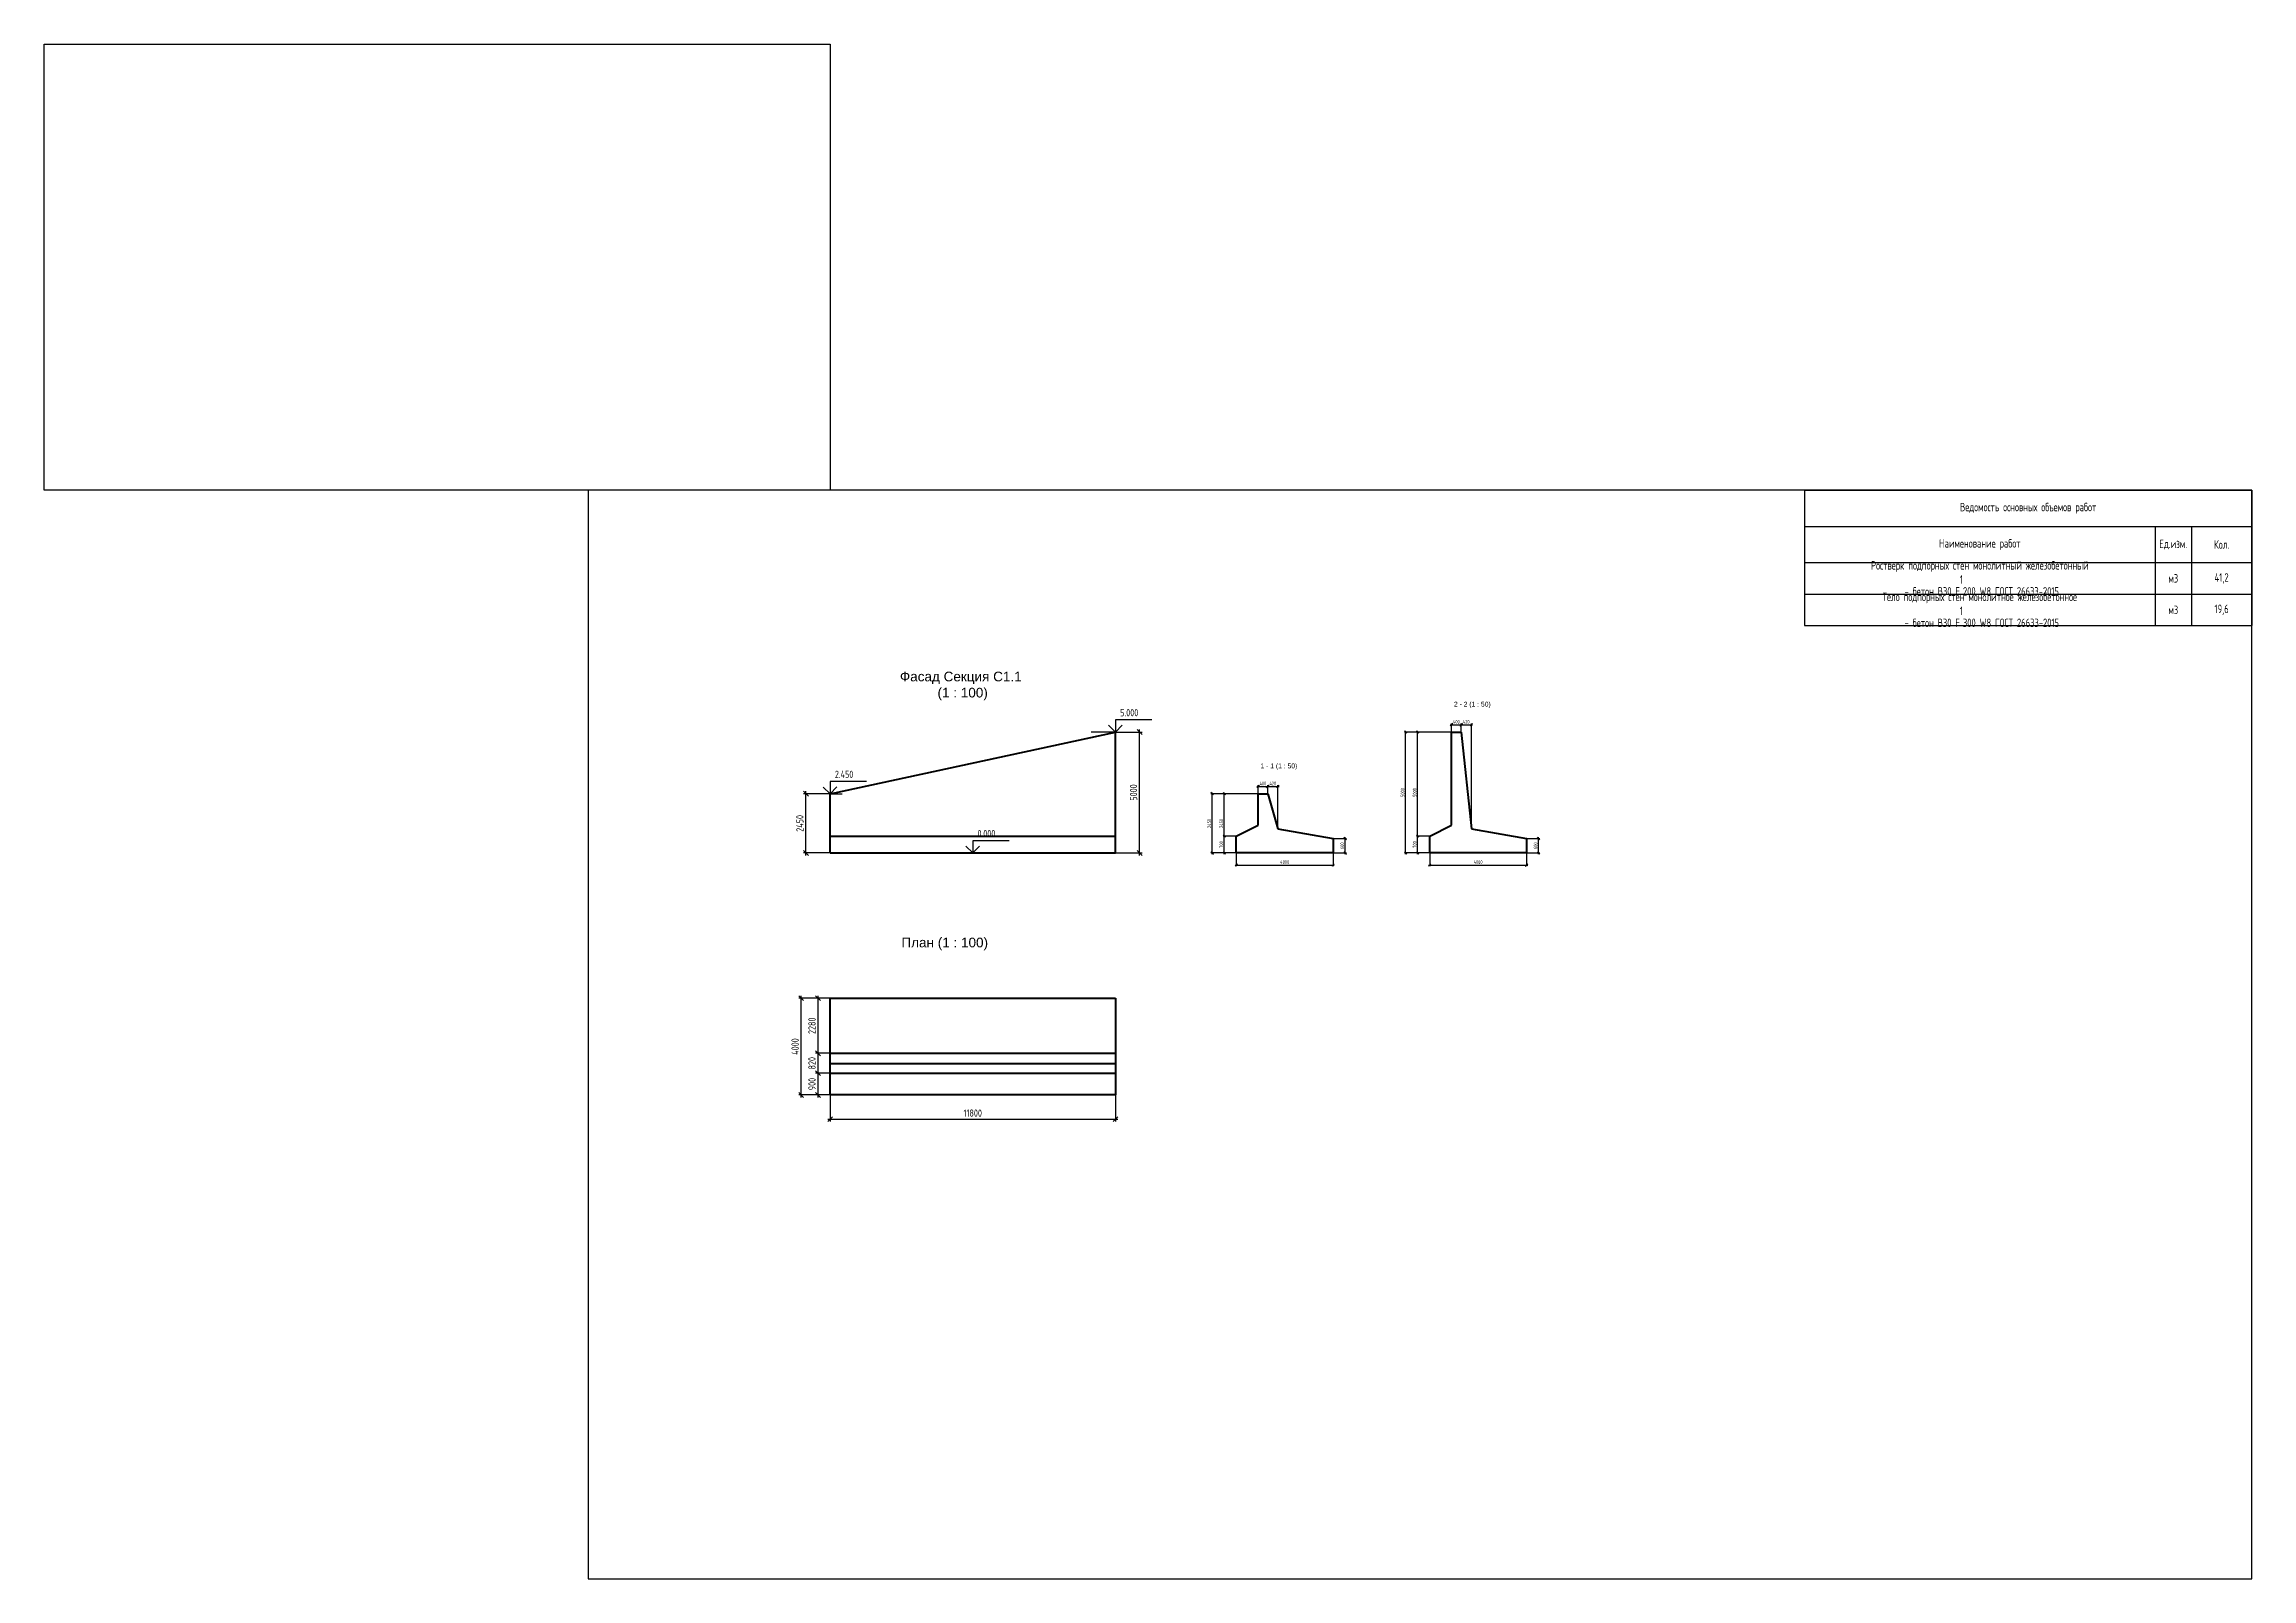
# Model space of a CAD drawing. Header units: millimetres. Extents: x -5073 to 1008956, y -2035460 to 62336.
# Drawn here: x 322193 to 413498, y -30000 to 33430 of the extents above; entities that cross this region are included whole.
import ezdxf
from ezdxf.enums import TextEntityAlignment as Align

# ---------------------------------------------------------------- set-up
doc = ezdxf.new("R2010")
doc.units = ezdxf.units.MM
doc.layers.add('Contur', color=40, linetype='Continuous', lineweight=40)
doc.layers.add('Notes', color=1, linetype='Continuous', plot=False)
for name, color, linetype in [('Size', 142, 'Continuous'), ('T_Border', 9, 'Continuous'), ('Text_B', 11, 'Continuous')]:
    doc.layers.add(name, color=color, linetype=linetype)
doc.styles.add('RS 0.7', font='romans.shx', dxfattribs={"width": 0.7})
doc.styles.add('RS0.7', font='romans.shx', dxfattribs={"width": 0.7})
doc.styles.get("Standard").update_dxf_attribs({"font": 'arial.ttf'})
doc.dimstyles.new('LIN100', dxfattribs={"dimscale": 100, "dimtxt": 3, "dimasz": 2, "dimexe": 1, "dimexo": 0, "dimgap": 1, "dimtad": 1, "dimdec": 1, "dimrnd": 1, "dimzin": 9, "dimdsep": 46, "dimtxsty": 'RS0.7', "dimblk1": 'OBLIQUE', "dimblk2": 'OBLIQUE', "dimsah": 1, "dimcen": 2, "dimdle": 1, "dimclrd": 256, "dimclre": 256, "dimclrt": 7, "dimazin": 2, "dimtfac": 2.5, "dimtdec": 1, "dimtmove": 0, "dimatfit": 3, "dimfxl": 1, "dimtolj": 1, "dimtzin": 12, "dimlwd": -1, "dimlwe": -1, "dimarcsym": 0})
doc.dimstyles.new('LIN50', dxfattribs={"dimscale": 50, "dimtxt": 3, "dimasz": 2, "dimexe": 1, "dimexo": 0, "dimgap": 1, "dimtad": 1, "dimdec": 1, "dimrnd": 1, "dimzin": 9, "dimdsep": 46, "dimtxsty": 'RS0.7', "dimblk1": 'OBLIQUE', "dimblk2": 'OBLIQUE', "dimsah": 1, "dimcen": 2, "dimdle": 1, "dimclrd": 256, "dimclre": 256, "dimclrt": 7, "dimazin": 2, "dimtfac": 2.5, "dimtdec": 1, "dimtmove": 0, "dimatfit": 3, "dimfxl": 1, "dimtolj": 1, "dimtzin": 12, "dimlwd": -1, "dimlwe": -1, "dimarcsym": 0})

# ---------------------------------------------------------------- blocks, each defined once
blk = doc.blocks.new('_Oblique')
at = {"color": 0, "lineweight": -2}
blk.add_line((-0.5, -0.5), (0.5, 0.5), dxfattribs=at)
blk = doc.blocks.new('*D155')
at = {"layer": 'Defpoints', "color": 0, "transparency": 16777216}
for p in [(353698, 2450), (354698, 2450), (354698, 0)]:
    blk.add_point(p, dxfattribs=at)
at = {"layer": 'Size', "transparency": 16777216}
for p, q in [((354698, 2450), (353598, 2450)), ((353698, -100), (353698, 2550)), ((354698, 0), (353598, 0))]:
    blk.add_line(p, q, dxfattribs=at)
at = {"layer": 'Size', "transparency": 16777216, "xscale": 200, "yscale": 200, "zscale": 200}
for p, rotation in [((353698, 2450), 90), ((353698, 0), 270)]:
    blk.add_blockref('_Oblique', p, dxfattribs=dict(at, rotation=rotation))
at = {"layer": 'Size', "color": 7, "transparency": 16777216, "insert": (353448, 1225), "char_height": 300, "attachment_point": 5, "rotation": 90, "style": 'RS0.7'}
blk.add_mtext('\\A1;2450', dxfattribs=at)
blk = doc.blocks.new('*D156')
at = {"layer": 'Defpoints', "color": 0, "transparency": 16777216}
for p in [(366498, 5000), (367498, 5000), (366498, 0)]:
    blk.add_point(p, dxfattribs=at)
at = {"layer": 'Size', "transparency": 16777216}
for p, q in [((366498, 5000), (367598, 5000)), ((367498, -100), (367498, 5100)), ((366498, 0), (367598, 0))]:
    blk.add_line(p, q, dxfattribs=at)
at = {"layer": 'Size', "transparency": 16777216, "xscale": 200, "yscale": 200, "zscale": 200}
for p, rotation in [((367498, 5000), 90), ((367498, 0), 270)]:
    blk.add_blockref('_Oblique', p, dxfattribs=dict(at, rotation=rotation))
at = {"layer": 'Size', "color": 7, "transparency": 16777216, "insert": (367248, 2500), "char_height": 300, "attachment_point": 5, "rotation": 90, "style": 'RS0.7'}
blk.add_mtext('\\A1;5000', dxfattribs=at)
blk = doc.blocks.new('*D157')
at = {"layer": 'Defpoints', "color": 0, "transparency": 16777216}
for p in [(354698, -10000), (366498, -10000), (366498, -11000)]:
    blk.add_point(p, dxfattribs=at)
at = {"layer": 'Size', "transparency": 16777216}
for p, q in [((354698, -10000), (354698, -11100)), ((366498, -10000), (366498, -11100)), ((354598, -11000), (366598, -11000))]:
    blk.add_line(p, q, dxfattribs=at)
at = {"layer": 'Size', "transparency": 16777216, "xscale": 200, "yscale": 200, "zscale": 200, "rotation": 180}
blk.add_blockref('_Oblique', (354698, -11000), dxfattribs=at)
at = {"layer": 'Size', "transparency": 16777216, "xscale": 200, "yscale": 200, "zscale": 200}
blk.add_blockref('_Oblique', (366498, -11000), dxfattribs=at)
at = {"layer": 'Size', "color": 7, "transparency": 16777216, "insert": (360598, -10750), "char_height": 300, "attachment_point": 5, "style": 'RS0.7'}
blk.add_mtext('\\A1;11800', dxfattribs=at)
blk = doc.blocks.new('*D158')
at = {"layer": 'Defpoints', "color": 0, "transparency": 16777216}
for p in [(353498, -6000), (354698, -6000), (354698, -10000)]:
    blk.add_point(p, dxfattribs=at)
at = {"layer": 'Size', "transparency": 16777216}
for p, q in [((354698, -6000), (353398, -6000)), ((353498, -10100), (353498, -5900)), ((354698, -10000), (353398, -10000))]:
    blk.add_line(p, q, dxfattribs=at)
at = {"layer": 'Size', "transparency": 16777216, "xscale": 200, "yscale": 200, "zscale": 200}
for p, rotation in [((353498, -6000), 90), ((353498, -10000), 270)]:
    blk.add_blockref('_Oblique', p, dxfattribs=dict(at, rotation=rotation))
at = {"layer": 'Size', "color": 7, "transparency": 16777216, "insert": (353248, -8000), "char_height": 300, "attachment_point": 5, "rotation": 90, "style": 'RS0.7'}
blk.add_mtext('\\A1;4000', dxfattribs=at)
blk = doc.blocks.new('*D159')
at = {"layer": 'Defpoints', "color": 0, "transparency": 16777216}
for p in [(354198, -9100), (354698, -9100), (354698, -10000)]:
    blk.add_point(p, dxfattribs=at)
at = {"layer": 'Size', "transparency": 16777216}
for p, q in [((354698, -9100), (354098, -9100)), ((354198, -10100), (354198, -9000)), ((354698, -10000), (354098, -10000))]:
    blk.add_line(p, q, dxfattribs=at)
at = {"layer": 'Size', "transparency": 16777216, "xscale": 200, "yscale": 200, "zscale": 200}
for p, rotation in [((354198, -9100), 90), ((354198, -10000), 270)]:
    blk.add_blockref('_Oblique', p, dxfattribs=dict(at, rotation=rotation))
at = {"layer": 'Size', "color": 7, "transparency": 16777216, "insert": (353948, -9550), "char_height": 300, "attachment_point": 5, "rotation": 90, "style": 'RS0.7'}
blk.add_mtext('\\A1;900', dxfattribs=at)
blk = doc.blocks.new('*D160')
at = {"layer": 'Defpoints', "color": 0, "transparency": 16777216}
for p in [(354198, -8280), (354698, -8280), (354698, -9100)]:
    blk.add_point(p, dxfattribs=at)
at = {"layer": 'Size', "transparency": 16777216}
for p, q in [((354198, -9200), (354198, -8180)), ((354698, -8280), (354098, -8280)), ((354698, -9100), (354098, -9100))]:
    blk.add_line(p, q, dxfattribs=at)
at = {"layer": 'Size', "transparency": 16777216, "xscale": 200, "yscale": 200, "zscale": 200}
for p, rotation in [((354198, -8280), 90), ((354198, -9100), 270)]:
    blk.add_blockref('_Oblique', p, dxfattribs=dict(at, rotation=rotation))
at = {"layer": 'Size', "color": 7, "transparency": 16777216, "insert": (353948, -8690), "char_height": 300, "attachment_point": 5, "rotation": 90, "style": 'RS0.7'}
blk.add_mtext('\\A1;820', dxfattribs=at)
blk = doc.blocks.new('*D161')
at = {"layer": 'Defpoints', "color": 0, "transparency": 16777216}
for p in [(354198, -6000), (354698, -6000), (354698, -8280)]:
    blk.add_point(p, dxfattribs=at)
at = {"layer": 'Size', "transparency": 16777216}
for p, q in [((354698, -6000), (354098, -6000)), ((354198, -8380), (354198, -5900)), ((354698, -8280), (354098, -8280))]:
    blk.add_line(p, q, dxfattribs=at)
at = {"layer": 'Size', "transparency": 16777216, "xscale": 200, "yscale": 200, "zscale": 200}
for p, rotation in [((354198, -6000), 90), ((354198, -8280), 270)]:
    blk.add_blockref('_Oblique', p, dxfattribs=dict(at, rotation=rotation))
at = {"layer": 'Size', "color": 7, "transparency": 16777216, "insert": (353948, -7140), "char_height": 300, "attachment_point": 5, "rotation": 90, "style": 'RS0.7'}
blk.add_mtext('\\A1;2280', dxfattribs=at)
blk = doc.blocks.new('*D162')
at = {"layer": 'Defpoints', "color": 0, "transparency": 16777216}
for p in [(370998, 2450), (372398, 2450), (371498, 0)]:
    blk.add_point(p, dxfattribs=at)
at = {"layer": 'Size', "transparency": 16777216}
for p, q in [((372398, 2450), (370948, 2450)), ((370998, -50), (370998, 2500)), ((371498, 0), (370948, 0))]:
    blk.add_line(p, q, dxfattribs=at)
at = {"layer": 'Size', "transparency": 16777216, "xscale": 100, "yscale": 100, "zscale": 100}
for p, rotation in [((370998, 2450), 90), ((370998, 0), 270)]:
    blk.add_blockref('_Oblique', p, dxfattribs=dict(at, rotation=rotation))
at = {"layer": 'Size', "color": 7, "transparency": 16777216, "insert": (370873, 1225), "char_height": 150, "attachment_point": 5, "rotation": 90, "style": 'RS0.7'}
blk.add_mtext('\\A1;2450', dxfattribs=at)
blk = doc.blocks.new('*D163')
at = {"layer": 'Defpoints', "color": 0, "transparency": 16777216}
for p in [(371498, 0), (375498, 0), (375498, -500)]:
    blk.add_point(p, dxfattribs=at)
at = {"layer": 'Size', "transparency": 16777216}
for p, q in [((371498, 0), (371498, -550)), ((375498, 0), (375498, -550)), ((371448, -500), (375548, -500))]:
    blk.add_line(p, q, dxfattribs=at)
at = {"layer": 'Size', "transparency": 16777216, "xscale": 100, "yscale": 100, "zscale": 100, "rotation": 180}
blk.add_blockref('_Oblique', (371498, -500), dxfattribs=at)
at = {"layer": 'Size', "transparency": 16777216, "xscale": 100, "yscale": 100, "zscale": 100}
blk.add_blockref('_Oblique', (375498, -500), dxfattribs=at)
at = {"layer": 'Size', "color": 7, "transparency": 16777216, "insert": (373498, -375), "char_height": 150, "attachment_point": 5, "style": 'RS0.7'}
blk.add_mtext('\\A1;4000', dxfattribs=at)
blk = doc.blocks.new('*D164')
at = {"layer": 'Defpoints', "color": 0, "transparency": 16777216}
for p in [(378998, 5000), (380398, 5000), (379498, 0)]:
    blk.add_point(p, dxfattribs=at)
at = {"layer": 'Size', "transparency": 16777216}
for p, q in [((380398, 5000), (378948, 5000)), ((378998, -50), (378998, 5050)), ((379498, 0), (378948, 0))]:
    blk.add_line(p, q, dxfattribs=at)
at = {"layer": 'Size', "transparency": 16777216, "xscale": 100, "yscale": 100, "zscale": 100}
for p, rotation in [((378998, 5000), 90), ((378998, 0), 270)]:
    blk.add_blockref('_Oblique', p, dxfattribs=dict(at, rotation=rotation))
at = {"layer": 'Size', "color": 7, "transparency": 16777216, "insert": (378873, 2500), "char_height": 150, "attachment_point": 5, "rotation": 90, "style": 'RS0.7'}
blk.add_mtext('\\A1;5000', dxfattribs=at)
blk = doc.blocks.new('*D165')
at = {"layer": 'Defpoints', "color": 0, "transparency": 16777216}
for p in [(370498, 2450), (372398, 2450), (371498, 0)]:
    blk.add_point(p, dxfattribs=at)
at = {"layer": 'Size', "transparency": 16777216}
for p, q in [((372398, 2450), (370448, 2450)), ((370498, -50), (370498, 2500)), ((371498, 0), (370448, 0))]:
    blk.add_line(p, q, dxfattribs=at)
at = {"layer": 'Size', "transparency": 16777216, "xscale": 100, "yscale": 100, "zscale": 100}
for p, rotation in [((370498, 2450), 90), ((370498, 0), 270)]:
    blk.add_blockref('_Oblique', p, dxfattribs=dict(at, rotation=rotation))
at = {"layer": 'Size', "color": 7, "transparency": 16777216, "insert": (370373, 1225), "char_height": 150, "attachment_point": 5, "rotation": 90, "style": 'RS0.7'}
blk.add_mtext('\\A1;2450', dxfattribs=at)
blk = doc.blocks.new('*D166')
at = {"layer": 'Defpoints', "color": 0, "transparency": 16777216}
for p in [(370998, 700), (371498, 700), (371498, 0)]:
    blk.add_point(p, dxfattribs=at)
at = {"layer": 'Size', "transparency": 16777216}
for p, q in [((371498, 700), (370948, 700)), ((371498, 0), (370948, 0)), ((370998, -50), (370998, 750))]:
    blk.add_line(p, q, dxfattribs=at)
at = {"layer": 'Size', "transparency": 16777216, "xscale": 100, "yscale": 100, "zscale": 100}
for p, rotation in [((370998, 700), 90), ((370998, 0), 270)]:
    blk.add_blockref('_Oblique', p, dxfattribs=dict(at, rotation=rotation))
at = {"layer": 'Size', "color": 7, "transparency": 16777216, "insert": (370873, 350), "char_height": 150, "attachment_point": 5, "rotation": 90, "style": 'RS0.7'}
blk.add_mtext('\\A1;700', dxfattribs=at)
blk = doc.blocks.new('*D167')
at = {"layer": 'Defpoints', "color": 0, "transparency": 16777216}
for p in [(372798, 2750), (372398, 2450), (372798, 2450)]:
    blk.add_point(p, dxfattribs=at)
at = {"layer": 'Size', "transparency": 16777216}
for p, q in [((372348, 2750), (372848, 2750)), ((372398, 2450), (372398, 2800)), ((372798, 2450), (372798, 2800))]:
    blk.add_line(p, q, dxfattribs=at)
at = {"layer": 'Size', "transparency": 16777216, "xscale": 100, "yscale": 100, "zscale": 100, "rotation": 180}
blk.add_blockref('_Oblique', (372398, 2750), dxfattribs=at)
at = {"layer": 'Size', "transparency": 16777216, "xscale": 100, "yscale": 100, "zscale": 100}
blk.add_blockref('_Oblique', (372798, 2750), dxfattribs=at)
at = {"layer": 'Size', "color": 7, "transparency": 16777216, "insert": (372598, 2875), "char_height": 150, "attachment_point": 5, "style": 'RS0.7'}
blk.add_mtext('\\A1;400', dxfattribs=at)
blk = doc.blocks.new('*D168')
at = {"layer": 'Defpoints', "color": 0, "transparency": 16777216}
for p in [(373218, 2750), (372798, 2450), (373218, 1000)]:
    blk.add_point(p, dxfattribs=at)
at = {"layer": 'Size', "transparency": 16777216}
for p, q in [((372748, 2750), (373268, 2750)), ((372798, 2450), (372798, 2800)), ((373218, 1000), (373218, 2800))]:
    blk.add_line(p, q, dxfattribs=at)
at = {"layer": 'Size', "transparency": 16777216, "xscale": 100, "yscale": 100, "zscale": 100, "rotation": 180}
blk.add_blockref('_Oblique', (372798, 2750), dxfattribs=at)
at = {"layer": 'Size', "transparency": 16777216, "xscale": 100, "yscale": 100, "zscale": 100}
blk.add_blockref('_Oblique', (373218, 2750), dxfattribs=at)
at = {"layer": 'Size', "color": 7, "transparency": 16777216, "insert": (373008, 2875), "char_height": 150, "attachment_point": 5, "style": 'RS0.7'}
blk.add_mtext('\\A1;420', dxfattribs=at)
blk = doc.blocks.new('*D169')
at = {"layer": 'Defpoints', "color": 0, "transparency": 16777216}
for p in [(375498, 600), (375498, 0), (375998, 600)]:
    blk.add_point(p, dxfattribs=at)
at = {"layer": 'Size', "transparency": 16777216}
for p, q in [((375498, 600), (376048, 600)), ((375498, 0), (376048, 0)), ((375998, -50), (375998, 650))]:
    blk.add_line(p, q, dxfattribs=at)
at = {"layer": 'Size', "transparency": 16777216, "xscale": 100, "yscale": 100, "zscale": 100}
for p, rotation in [((375998, 600), 90), ((375998, 0), 270)]:
    blk.add_blockref('_Oblique', p, dxfattribs=dict(at, rotation=rotation))
at = {"layer": 'Size', "color": 7, "transparency": 16777216, "insert": (375873, 300), "char_height": 150, "attachment_point": 5, "rotation": 90, "style": 'RS0.7'}
blk.add_mtext('\\A1;600', dxfattribs=at)
blk = doc.blocks.new('*D170')
at = {"layer": 'Defpoints', "color": 0, "transparency": 16777216}
for p in [(378498, 5000), (380398, 5000), (379498, 0)]:
    blk.add_point(p, dxfattribs=at)
at = {"layer": 'Size', "transparency": 16777216}
for p, q in [((380398, 5000), (378448, 5000)), ((378498, -50), (378498, 5050)), ((379498, 0), (378448, 0))]:
    blk.add_line(p, q, dxfattribs=at)
at = {"layer": 'Size', "transparency": 16777216, "xscale": 100, "yscale": 100, "zscale": 100}
for p, rotation in [((378498, 5000), 90), ((378498, 0), 270)]:
    blk.add_blockref('_Oblique', p, dxfattribs=dict(at, rotation=rotation))
at = {"layer": 'Size', "color": 7, "transparency": 16777216, "insert": (378373, 2500), "char_height": 150, "attachment_point": 5, "rotation": 90, "style": 'RS0.7'}
blk.add_mtext('\\A1;5000', dxfattribs=at)
blk = doc.blocks.new('*D171')
at = {"layer": 'Defpoints', "color": 0, "transparency": 16777216}
for p in [(378998, 700), (379498, 700), (379498, 0)]:
    blk.add_point(p, dxfattribs=at)
at = {"layer": 'Size', "transparency": 16777216}
for p, q in [((379498, 700), (378948, 700)), ((379498, 0), (378948, 0)), ((378998, -50), (378998, 750))]:
    blk.add_line(p, q, dxfattribs=at)
at = {"layer": 'Size', "transparency": 16777216, "xscale": 100, "yscale": 100, "zscale": 100}
for p, rotation in [((378998, 700), 90), ((378998, 0), 270)]:
    blk.add_blockref('_Oblique', p, dxfattribs=dict(at, rotation=rotation))
at = {"layer": 'Size', "color": 7, "transparency": 16777216, "insert": (378873, 350), "char_height": 150, "attachment_point": 5, "rotation": 90, "style": 'RS0.7'}
blk.add_mtext('\\A1;700', dxfattribs=at)
blk = doc.blocks.new('*D172')
at = {"layer": 'Defpoints', "color": 0, "transparency": 16777216}
for p in [(379498, 0), (383498, 0), (383498, -500)]:
    blk.add_point(p, dxfattribs=at)
at = {"layer": 'Size', "transparency": 16777216}
for p, q in [((379498, 0), (379498, -550)), ((383498, 0), (383498, -550)), ((379448, -500), (383548, -500))]:
    blk.add_line(p, q, dxfattribs=at)
at = {"layer": 'Size', "transparency": 16777216, "xscale": 100, "yscale": 100, "zscale": 100, "rotation": 180}
blk.add_blockref('_Oblique', (379498, -500), dxfattribs=at)
at = {"layer": 'Size', "transparency": 16777216, "xscale": 100, "yscale": 100, "zscale": 100}
blk.add_blockref('_Oblique', (383498, -500), dxfattribs=at)
at = {"layer": 'Size', "color": 7, "transparency": 16777216, "insert": (381498, -375), "char_height": 150, "attachment_point": 5, "style": 'RS0.7'}
blk.add_mtext('\\A1;4000', dxfattribs=at)
blk = doc.blocks.new('*D173')
at = {"layer": 'Defpoints', "color": 0, "transparency": 16777216}
for p in [(380398, 5000), (380798, 5300), (380798, 5000)]:
    blk.add_point(p, dxfattribs=at)
at = {"layer": 'Size', "transparency": 16777216}
for p, q in [((380348, 5300), (380848, 5300)), ((380398, 5000), (380398, 5350)), ((380798, 5000), (380798, 5350))]:
    blk.add_line(p, q, dxfattribs=at)
at = {"layer": 'Size', "transparency": 16777216, "xscale": 100, "yscale": 100, "zscale": 100, "rotation": 180}
blk.add_blockref('_Oblique', (380398, 5300), dxfattribs=at)
at = {"layer": 'Size', "transparency": 16777216, "xscale": 100, "yscale": 100, "zscale": 100}
blk.add_blockref('_Oblique', (380798, 5300), dxfattribs=at)
at = {"layer": 'Size', "color": 7, "transparency": 16777216, "insert": (380598, 5425), "char_height": 150, "attachment_point": 5, "style": 'RS0.7'}
blk.add_mtext('\\A1;400', dxfattribs=at)
blk = doc.blocks.new('*D174')
at = {"layer": 'Defpoints', "color": 0, "transparency": 16777216}
for p in [(380798, 5000), (381218, 5300), (381218, 1000)]:
    blk.add_point(p, dxfattribs=at)
at = {"layer": 'Size', "transparency": 16777216}
for p, q in [((380748, 5300), (381268, 5300)), ((380798, 5000), (380798, 5350)), ((381218, 1000), (381218, 5350))]:
    blk.add_line(p, q, dxfattribs=at)
at = {"layer": 'Size', "transparency": 16777216, "xscale": 100, "yscale": 100, "zscale": 100, "rotation": 180}
blk.add_blockref('_Oblique', (380798, 5300), dxfattribs=at)
at = {"layer": 'Size', "transparency": 16777216, "xscale": 100, "yscale": 100, "zscale": 100}
blk.add_blockref('_Oblique', (381218, 5300), dxfattribs=at)
at = {"layer": 'Size', "color": 7, "transparency": 16777216, "insert": (381008, 5425), "char_height": 150, "attachment_point": 5, "style": 'RS0.7'}
blk.add_mtext('\\A1;420', dxfattribs=at)
blk = doc.blocks.new('*D175')
at = {"layer": 'Defpoints', "color": 0, "transparency": 16777216}
for p in [(383498, 600), (383498, 0), (383998, 600)]:
    blk.add_point(p, dxfattribs=at)
at = {"layer": 'Size', "transparency": 16777216}
for p, q in [((383498, 600), (384048, 600)), ((383498, 0), (384048, 0)), ((383998, -50), (383998, 650))]:
    blk.add_line(p, q, dxfattribs=at)
at = {"layer": 'Size', "transparency": 16777216, "xscale": 100, "yscale": 100, "zscale": 100}
for p, rotation in [((383998, 600), 90), ((383998, 0), 270)]:
    blk.add_blockref('_Oblique', p, dxfattribs=dict(at, rotation=rotation))
at = {"layer": 'Size', "color": 7, "transparency": 16777216, "insert": (383873, 300), "char_height": 150, "attachment_point": 5, "rotation": 90, "style": 'RS0.7'}
blk.add_mtext('\\A1;600', dxfattribs=at)
blk = doc.blocks.new('Otmetka')
at = {"lineweight": 25}
for p, q in [((0, 0), (-10, 0)), ((0, 5), (0, 0)), ((15, 5), (0, 5)), ((0, 0), (5, 0))]:
    blk.add_line(p, q, dxfattribs=at)
blk.add_lwpolyline([(-2.89, 2.77), (0, 0), (2.77, 2.89)], dxfattribs=at)
at = {"color": 7, "style": 'RS 0.7', "width": 0.7}
blk.add_attdef('+ОТМЕТКА', (1.97, 6.51), '', height=3, dxfattribs=at)
at = {"color": 7, "style": 'RS 0.7', "width": 0.7, "flags": 8}
blk.add_attdef('ПРИМЕЧАНИЕ', text='', height=3, dxfattribs=at).set_placement((1.97, 4.33), align=Align.TOP_LEFT)
blk = doc.blocks.new('*T176')
at = {"layer": 'T_Border', "color": 0, "linetype": 'ByBlock', "lineweight": -2, "transparency": 16777216}
for p, q in [((0, 0), (18500, 0)), ((0, 0), (0, -5600)), ((18500, 0), (18500, -5600)), ((0, -1500), (18500, -1500)), ((14500, -1500), (14500, -5600)), ((16000, -1500), (16000, -5600)), ((0, -3000), (18500, -3000)), ((0, -4300), (18500, -4300)), ((0, -5600), (18500, -5600))]:
    blk.add_line(p, q, dxfattribs=at)
at = {"layer": 'T_Border', "color": 0, "transparency": 16777216, "char_height": 350, "attachment_point": 5, "style": 'RS 0.7'}
for s, insert, width in [('Ведомость основных объемов работ', (9250, -750), 18497), ('Наименование работ', (7250, -2250), 14497), ('Ед.изм.', (15250, -2250), 1497), ('Кол.', (17250, -2250), 2497), ('Ростверк подпорных стен монолитный железобетонный ^J - бетон В30 F{\\S1^ ;}200 W8 ГОСТ 26633-2015', (7250, -3650), 14497), ('м3', (15250, -3650), 1497), ('41,2', (17250, -3650), 2497), ('Тело подпорных стен монолитное железобетонное ^J - бетон В30 F{\\S1^ ;}300 W8 ГОСТ 26633-2015', (7250, -4950), 14497), ('м3', (15250, -4950), 1497), ('19,6', (17250, -4950), 2497)]:
    blk.add_mtext(s, dxfattribs=dict(at, insert=insert, width=width))

msp = doc.modelspace()

# ---------------------------------------------------------------- linework, layer by layer
at = {"layer": 'Contur'}
for p, q in [((354697.84, 2450), (366497.84, 5000)), ((366497.84, 0), (366497.84, 5000)), ((380397.84, 1145), (380397.84, 5000)), ((380397.84, 5000), (380797.84, 5000)), ((380797.84, 5000), (381217.84, 1000)), ((354697.84, 0), (354697.84, 2450)), ((372397.84, 1145), (372397.84, 2450)), ((372397.84, 2450), (372797.84, 2450)), ((372797.84, 2450), (373217.84, 1000)), ((371497.84, 700), (372397.84, 1145)), ((373217.84, 1000), (375497.84, 600)), ((379497.84, 700), (380397.84, 1145)), ((381217.84, 1000), (383497.84, 600)), ((354697.84, 700), (366497.84, 700)), ((354697.84, 0), (366497.84, 0)), ((371497.84, 0), (371497.84, 700)), ((375497.84, 0), (371497.84, 0)), ((375497.84, 600), (375497.84, 0)), ((379497.84, 0), (379497.84, 700)), ((383497.84, 0), (379497.84, 0)), ((383497.84, 600), (383497.84, 0)), ((354697.84, -10000), (354697.84, -6000)), ((354697.84, -6000), (366497.84, -6000)), ((366497.84, -6000), (366497.84, -10000)), ((354697.84, -8280), (366497.84, -8280)), ((354697.84, -8700), (366497.84, -8700)), ((354697.84, -9100), (366497.84, -9100)), ((366497.84, -10000), (354697.84, -10000))]:
    msp.add_line(p, q, dxfattribs=at)
at = {"layer": 'Notes'}
for p, q in [((413497.84, 15000), (344697.84, 15000)), ((344697.84, 15000), (344697.84, -30000)), ((413497.84, -30000), (413497.84, 15000)), ((344697.84, -30000), (413497.84, -30000))]:
    msp.add_line(p, q, dxfattribs=at)
at = {"layer": 'Text_B'}
msp.add_lwpolyline([(354697.84, 15000), (322192.87, 15000), (322192.87, 33430), (354697.84, 33430)], close=True, dxfattribs=at)

# ---------------------------------------------------------------- block references
msp.add_blockref('*T176', (394997.84, 15000))
at = {"layer": 'Size', "xscale": 100, "yscale": 100, "zscale": 100}
for p, values in [((366497.84, 5000), {'+ОТМЕТКА': '5.000'}), ((354697.84, 2450), {'+ОТМЕТКА': '2.450'}), ((360597.84, 0), {'+ОТМЕТКА': '0.000'})]:
    msp.add_blockref('Otmetka', p, dxfattribs=at).add_auto_attribs(values)

# ---------------------------------------------------------------- texts
at = {"layer": 'Text_B'}
for s, insert, char_height, attachment_point in [('Фасад Секция С1.1^J (1 : 100)', (360103.5, 6901.05), 400, 5), ('2 - 2 (1 : 50)', (380497.84, 6250), 200, 1), ('1 - 1 (1 : 50)', (372497.84, 3700), 200, 1), ('План (1 : 100)', (357647.84, -3500), 400, 1)]:
    msp.add_mtext(s, dxfattribs=dict(at, insert=insert, char_height=char_height, attachment_point=attachment_point))

# ---------------------------------------------------------------- dimensions: what is measured, and where the dimension line sits
at = {"layer": 'Size'}
for base, p1, p2, angle, dimstyle, picture, middle in [((380797.84, 5300), (380397.84, 5000), (380797.84, 5000), 180, 'LIN50', '*D173', (380597.84, 5425)), ((381217.84, 5300), (380797.84, 5000), (381217.84, 1000), 180, 'LIN50', '*D174', (381007.84, 5425)), ((367497.84, 5000), (366497.84, 0), (366497.84, 5000), 270, 'LIN100', '*D156', (367247.84, 2500)), ((378497.84, 5000), (379497.84, 0), (380397.84, 5000), 90, 'LIN50', '*D170', (378372.84, 2500)), ((378997.84, 5000), (379497.84, 0), (380397.84, 5000), 90, 'LIN50', '*D164', (378872.84, 2500)), ((372797.84, 2750), (372397.84, 2450), (372797.84, 2450), 180, 'LIN50', '*D167', (372597.84, 2875)), ((373217.84, 2750), (372797.84, 2450), (373217.84, 1000), 180, 'LIN50', '*D168', (373007.84, 2875)), ((353697.84, 2450), (354697.84, 0), (354697.84, 2450), 90, 'LIN100', '*D155', (353447.84, 1225)), ((370497.84, 2450), (371497.84, 0), (372397.84, 2450), 90, 'LIN50', '*D165', (370372.84, 1225)), ((370997.84, 2450), (371497.84, 0), (372397.84, 2450), 90, 'LIN50', '*D162', (370872.84, 1225)), ((370997.84, 700), (371497.84, 0), (371497.84, 700), 90, 'LIN50', '*D166', (370872.84, 350)), ((375997.84, 600), (375497.84, 0), (375497.84, 600), 270, 'LIN50', '*D169', (375872.84, 300)), ((378997.84, 700), (379497.84, 0), (379497.84, 700), 90, 'LIN50', '*D171', (378872.84, 350)), ((383997.84, 600), (383497.84, 0), (383497.84, 600), 270, 'LIN50', '*D175', (383872.84, 300)), ((353497.84, -6000), (354697.84, -10000), (354697.84, -6000), 90, 'LIN100', '*D158', (353247.84, -8000)), ((354197.84, -6000), (354697.84, -8280), (354697.84, -6000), 90, 'LIN100', '*D161', (353947.84, -7140)), ((354197.84, -8280), (354697.84, -9100), (354697.84, -8280), 90, 'LIN100', '*D160', (353947.84, -8690)), ((354197.84, -9100), (354697.84, -10000), (354697.84, -9100), 90, 'LIN100', '*D159', (353947.84, -9550))]:
    dim = msp.add_linear_dim(base=base, p1=p1, p2=p2, angle=angle, dimstyle=dimstyle, dxfattribs=at)
    dim.commit()
    dim.dimension.update_dxf_attribs({"geometry": picture, "text_midpoint": middle})
for base, p1, p2, dimstyle, picture, middle in [((375497.84, -500), (371497.84, 0), (375497.84, 0), 'LIN50', '*D163', (373497.84, -375)), ((383497.84, -500), (379497.84, 0), (383497.84, 0), 'LIN50', '*D172', (381497.84, -375)), ((366497.84, -11000), (354697.84, -10000), (366497.84, -10000), 'LIN100', '*D157', (360597.84, -10750))]:
    dim = msp.add_linear_dim(base=base, p1=p1, p2=p2, dimstyle=dimstyle, dxfattribs=at)
    dim.commit()
    dim.dimension.update_dxf_attribs({"geometry": picture, "text_midpoint": middle})

doc.saveas('drawing.dxf')
